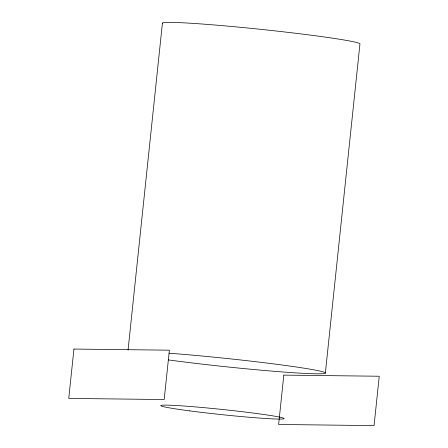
<?xml version="1.0" encoding="UTF-8"?>
<svg xmlns="http://www.w3.org/2000/svg" width="448" height="448" viewBox="0 0 448 448"><rect width="100%" height="100%" fill="white"/><g stroke="black" fill="none" stroke-linecap="round" stroke-linejoin="round"><path stroke-width="0.67" d="M128.061 350.056L162.428 23.066M325.349 373.15L359.934 44.072A99.355 4.161 6 0 0 258.082 29.064A99.355 4.161 6 0 0 162.831 23.654M169.148 353.214A99.355 4.161 6 0 1 300.434 367.612A99.355 4.161 6 0 1 299.718 373.128A99.355 4.161 6 0 1 168.274 359.901M73.937 349.054L68.751 398.412L164.186 399.538L169.372 350.179L73.937 349.054M283.814 375.11L278.628 424.474L374.063 425.6L379.249 376.236L283.814 375.11M189.745 410.883A62.076 2.598 6 0 0 284.116 418.656A62.076 2.598 6 0 0 193.385 406.745A62.076 2.598 6 0 0 189.745 410.883"/></g></svg>
